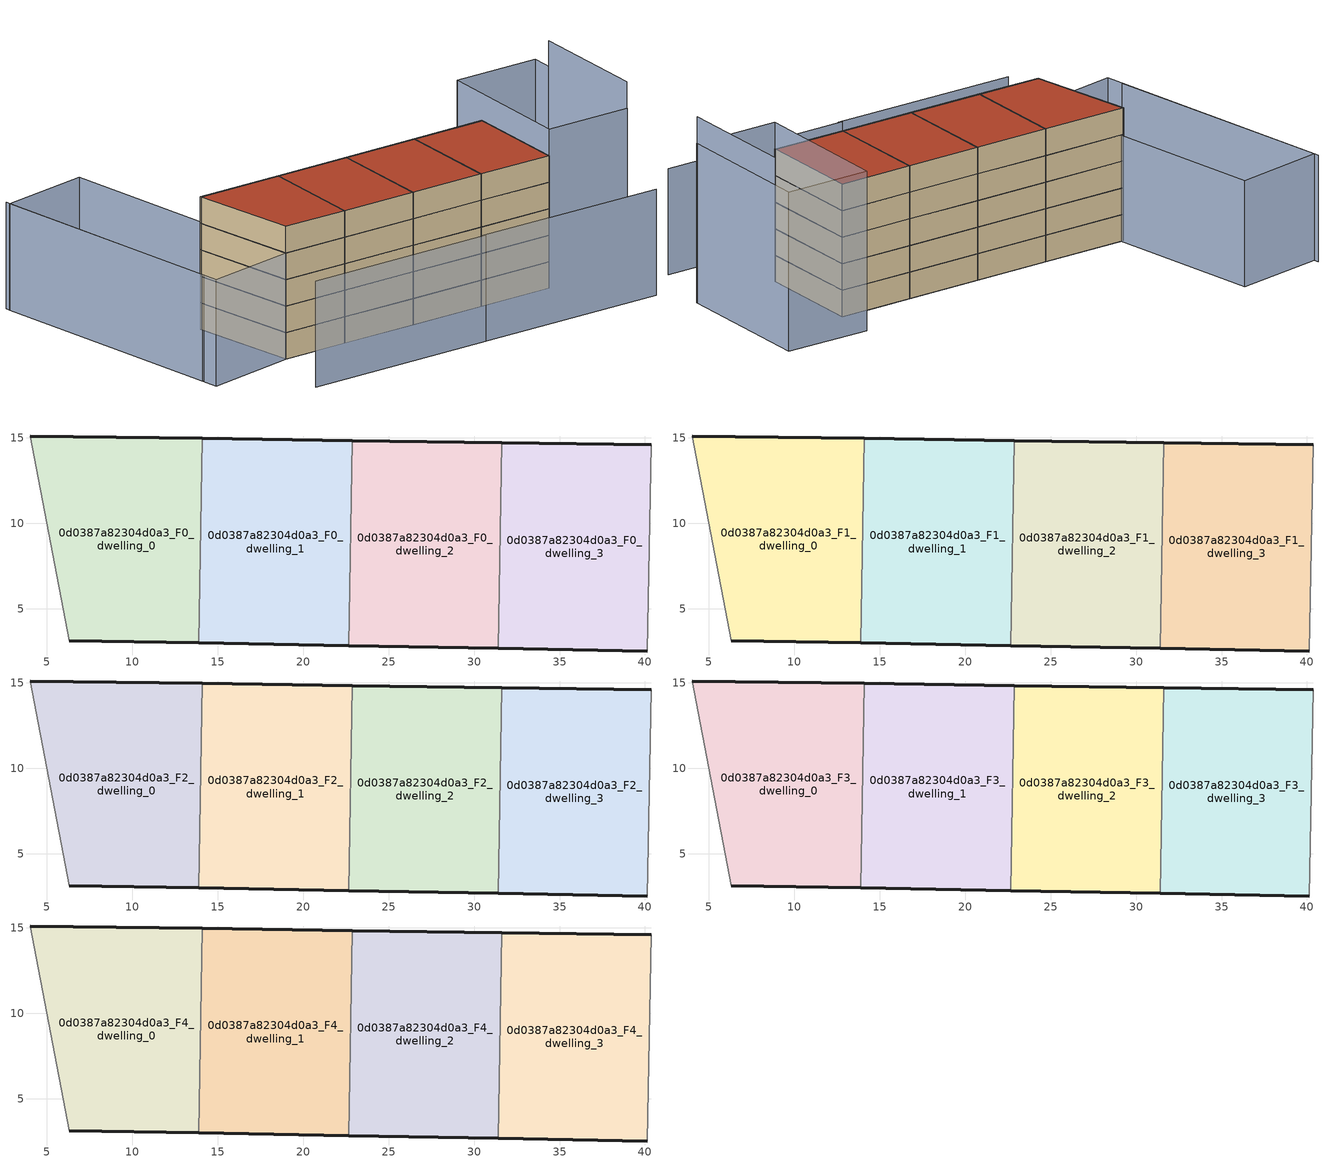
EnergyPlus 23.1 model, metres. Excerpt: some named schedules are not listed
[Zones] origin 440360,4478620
0d0387a82304d0a3_F0_dwelling_0
 floor ground (EU_floor_Construction): 13.89,3 14.09,14.96 4.06,15.1 6.32,3.14 z0
 wall outside (EU_wall_Construction): 13.89,3 6.32,3.14 / 4.06,15.1 14.09,14.96 z0:3
 wall adiabatic (EU_wall_Construction): 6.32,3.14 4.06,15.1 z0:3
 wall to 0d0387a82304d0a3_F0_dwelling_1 (EU_wall_Construction): 14.09,14.96 13.89,3 z0:3
0d0387a82304d0a3_F0_dwelling_1
 floor ground (EU_floor_Construction): 22.66,2.84 22.87,14.83 14.09,14.96 13.89,3 z0
 wall outside (EU_wall_Construction): 14.09,14.96 22.87,14.83 / 22.66,2.84 13.89,3 z0:3
 wall to 0d0387a82304d0a3_F0_dwelling_2 (EU_wall_Construction): 22.87,14.83 22.66,2.84 z0:3
0d0387a82304d0a3_F0_dwelling_2
 floor ground (EU_floor_Construction): 31.42,2.68 31.62,14.71 22.87,14.83 22.66,2.84 z0
 wall outside (EU_wall_Construction): 22.87,14.83 31.62,14.71 / 31.42,2.68 22.66,2.84 z0:3
 wall to 0d0387a82304d0a3_F0_dwelling_3 (EU_wall_Construction): 31.62,14.71 31.42,2.68 z0:3
0d0387a82304d0a3_F0_dwelling_3
 floor ground (EU_floor_Construction): 40.15,2.53 40.35,14.58 31.62,14.71 31.42,2.68 z0
 wall outside (EU_wall_Construction): 31.62,14.71 40.35,14.58 / 40.15,2.53 31.42,2.68 z0:3
 wall adiabatic (EU_wall_Construction): 40.35,14.58 40.15,2.53 z0:3
0d0387a82304d0a3_F1_dwelling_0
 floor to 0d0387a82304d0a3_F0_dwelling_0 (EU_floor_Construction): 13.89,3 14.09,14.96 4.06,15.1 6.32,3.14 z3
 wall outside (EU_wall_Construction): 13.89,3 6.32,3.14 / 4.06,15.1 14.09,14.96 z3:6
 wall adiabatic (EU_wall_Construction): 6.32,3.14 4.06,15.1 z3:6
 wall to 0d0387a82304d0a3_F1_dwelling_1 (EU_wall_Construction): 14.09,14.96 13.89,3 z3:6
0d0387a82304d0a3_F1_dwelling_1
 floor to 0d0387a82304d0a3_F0_dwelling_1 (EU_floor_Construction): 22.66,2.84 22.87,14.83 14.09,14.96 13.89,3 z3
 wall outside (EU_wall_Construction): 14.09,14.96 22.87,14.83 / 22.66,2.84 13.89,3 z3:6
 wall to 0d0387a82304d0a3_F1_dwelling_2 (EU_wall_Construction): 22.87,14.83 22.66,2.84 z3:6
0d0387a82304d0a3_F1_dwelling_2
 floor to 0d0387a82304d0a3_F0_dwelling_2 (EU_floor_Construction): 31.42,2.68 31.62,14.71 22.87,14.83 22.66,2.84 z3
 wall outside (EU_wall_Construction): 22.87,14.83 31.62,14.71 / 31.42,2.68 22.66,2.84 z3:6
 wall to 0d0387a82304d0a3_F1_dwelling_3 (EU_wall_Construction): 31.62,14.71 31.42,2.68 z3:6
0d0387a82304d0a3_F1_dwelling_3
 floor to 0d0387a82304d0a3_F0_dwelling_3 (EU_floor_Construction): 40.15,2.53 40.35,14.58 31.62,14.71 31.42,2.68 z3
 wall outside (EU_wall_Construction): 31.62,14.71 40.35,14.58 / 40.15,2.53 31.42,2.68 z3:6
 wall adiabatic (EU_wall_Construction): 40.35,14.58 40.15,2.53 z3:6
0d0387a82304d0a3_F2_dwelling_0
 floor to 0d0387a82304d0a3_F1_dwelling_0 (EU_floor_Construction): 13.89,3 14.09,14.96 4.06,15.1 6.32,3.14 z6
 wall outside (EU_wall_Construction): 13.89,3 6.32,3.14 / 4.06,15.1 14.09,14.96 z6:9
 wall adiabatic (EU_wall_Construction): 6.32,3.14 4.06,15.1 z6:9
 wall to 0d0387a82304d0a3_F2_dwelling_1 (EU_wall_Construction): 14.09,14.96 13.89,3 z6:9
0d0387a82304d0a3_F2_dwelling_1
 floor to 0d0387a82304d0a3_F1_dwelling_1 (EU_floor_Construction): 22.66,2.84 22.87,14.83 14.09,14.96 13.89,3 z6
 wall outside (EU_wall_Construction): 14.09,14.96 22.87,14.83 / 22.66,2.84 13.89,3 z6:9
 wall to 0d0387a82304d0a3_F2_dwelling_2 (EU_wall_Construction): 22.87,14.83 22.66,2.84 z6:9
0d0387a82304d0a3_F2_dwelling_2
 floor to 0d0387a82304d0a3_F1_dwelling_2 (EU_floor_Construction): 31.42,2.68 31.62,14.71 22.87,14.83 22.66,2.84 z6
 wall outside (EU_wall_Construction): 22.87,14.83 31.62,14.71 / 31.42,2.68 22.66,2.84 z6:9
 wall to 0d0387a82304d0a3_F2_dwelling_3 (EU_wall_Construction): 31.62,14.71 31.42,2.68 z6:9
0d0387a82304d0a3_F2_dwelling_3
 floor to 0d0387a82304d0a3_F1_dwelling_3 (EU_floor_Construction): 40.15,2.53 40.35,14.58 31.62,14.71 31.42,2.68 z6
 wall outside (EU_wall_Construction): 31.62,14.71 40.35,14.58 / 40.15,2.53 31.42,2.68 z6:9
 wall adiabatic (EU_wall_Construction): 40.35,14.58 40.15,2.53 z6:9
0d0387a82304d0a3_F3_dwelling_0
 floor to 0d0387a82304d0a3_F2_dwelling_0 (EU_floor_Construction): 13.89,3 14.09,14.96 4.06,15.1 6.32,3.14 z9
 wall outside (EU_wall_Construction): 13.89,3 6.32,3.14 / 4.06,15.1 14.09,14.96 z9:12
 wall adiabatic (EU_wall_Construction): 6.32,3.14 4.06,15.1 z9:12
 wall to 0d0387a82304d0a3_F3_dwelling_1 (EU_wall_Construction): 14.09,14.96 13.89,3 z9:12
0d0387a82304d0a3_F3_dwelling_1
 floor to 0d0387a82304d0a3_F2_dwelling_1 (EU_floor_Construction): 22.66,2.84 22.87,14.83 14.09,14.96 13.89,3 z9
 wall outside (EU_wall_Construction): 14.09,14.96 22.87,14.83 / 22.66,2.84 13.89,3 z9:12
 wall to 0d0387a82304d0a3_F3_dwelling_2 (EU_wall_Construction): 22.87,14.83 22.66,2.84 z9:12
0d0387a82304d0a3_F3_dwelling_2
 floor to 0d0387a82304d0a3_F2_dwelling_2 (EU_floor_Construction): 31.42,2.68 31.62,14.71 22.87,14.83 22.66,2.84 z9
 wall outside (EU_wall_Construction): 22.87,14.83 31.62,14.71 / 31.42,2.68 22.66,2.84 z9:12
 wall to 0d0387a82304d0a3_F3_dwelling_3 (EU_wall_Construction): 31.62,14.71 31.42,2.68 z9:12
0d0387a82304d0a3_F3_dwelling_3
 floor to 0d0387a82304d0a3_F2_dwelling_3 (EU_floor_Construction): 40.15,2.53 40.35,14.58 31.62,14.71 31.42,2.68 z9
 wall outside (EU_wall_Construction): 31.62,14.71 40.35,14.58 / 40.15,2.53 31.42,2.68 z9:12
 wall adiabatic (EU_wall_Construction): 40.35,14.58 40.15,2.53 z9:12
0d0387a82304d0a3_F4_dwelling_0
 floor to 0d0387a82304d0a3_F3_dwelling_0 (EU_floor_Construction): 13.89,3 14.09,14.96 4.06,15.1 6.32,3.14 z12
 wall outside (EU_wall_Construction): 13.89,3 6.32,3.14 / 4.06,15.1 14.09,14.96 z12:15
 wall adiabatic (EU_wall_Construction): 6.32,3.14 4.06,15.1 z12:15
 wall to 0d0387a82304d0a3_F4_dwelling_1 (EU_wall_Construction): 14.09,14.96 13.89,3 z12:15
 roof outside (EU_roof_Construction): 14.09,14.96 13.89,3 6.32,3.14 4.06,15.1 z15
0d0387a82304d0a3_F4_dwelling_1
 floor to 0d0387a82304d0a3_F3_dwelling_1 (EU_floor_Construction): 22.66,2.84 22.87,14.83 14.09,14.96 13.89,3 z12
 wall outside (EU_wall_Construction): 14.09,14.96 22.87,14.83 / 22.66,2.84 13.89,3 z12:15
 wall to 0d0387a82304d0a3_F4_dwelling_2 (EU_wall_Construction): 22.87,14.83 22.66,2.84 z12:15
 roof outside (EU_roof_Construction): 22.87,14.83 22.66,2.84 13.89,3 14.09,14.96 z15
0d0387a82304d0a3_F4_dwelling_2
 floor to 0d0387a82304d0a3_F3_dwelling_2 (EU_floor_Construction): 31.42,2.68 31.62,14.71 22.87,14.83 22.66,2.84 z12
 wall outside (EU_wall_Construction): 22.87,14.83 31.62,14.71 / 31.42,2.68 22.66,2.84 z12:15
 wall to 0d0387a82304d0a3_F4_dwelling_3 (EU_wall_Construction): 31.62,14.71 31.42,2.68 z12:15
 roof outside (EU_roof_Construction): 31.62,14.71 31.42,2.68 22.66,2.84 22.87,14.83 z15
0d0387a82304d0a3_F4_dwelling_3
 floor to 0d0387a82304d0a3_F3_dwelling_3 (EU_floor_Construction): 40.15,2.53 40.35,14.58 31.62,14.71 31.42,2.68 z12
 wall outside (EU_wall_Construction): 31.62,14.71 40.35,14.58 / 40.15,2.53 31.42,2.68 z12:15
 wall adiabatic (EU_wall_Construction): 40.35,14.58 40.15,2.53 z12:15
 roof outside (EU_roof_Construction): 40.35,14.58 40.15,2.53 31.42,2.68 31.62,14.71 z15
shading: 25.62,-5.27 48,-5.67 / 4.19,-4.99 26.04,-5.34 / -8.81,31.88 -4.25,3.33 / -3.96,1.48 -8.76,31.32 / -8.76,31.32 1.52,32.97 / 1.52,32.97 6.32,3.14 / 6.32,3.14 -3.96,1.48 z0:12; 50.17,2.36 50.37,16.33 z0:21; 40.15,2.52 40.51,19.14 / 40.51,19.14 50.53,18.92 / 50.53,18.92 50.17,2.31 / 50.17,2.31 40.15,2.52 z0:18
[Building]
EU S2 Campaign: North Axis=0; Terrain=City; Solar Distribution=FullExterior
[Site:Location]
Madrid: Latitude=40.5; Longitude=-3.5; Time Zone=1; Elevation=609
[SizingPeriod:WeatherFileDays]
AnnualSizingPeriod: Begin Month=1; Begin Day of Month=1; End Month=12; End Day of Month=31; Day of Week for Start Day=Monday; Use Weather File Daylight Saving Period=No; Use Weather File Rain and Snow Indicators=No
[MATERIAL]
EU_InternalMass_Material: Roughness=MediumRough; Thickness=0.1; Conductivity=1; Density=1800; Specific Heat=900; Thermal Absorptance=0.9; Solar Absorptance=0.7; Visible Absorptance=0.7
[MATERIAL:NOMASS] Roughness=MediumRough; Thermal Absorptance=0.9; Solar Absorptance=0.7; Visible Absorptance=0.7
Name | Thermal Resistance
EU_wall_NoMass; EU_roof_NoMass | 2.16768
EU_floor_NoMass | 1.14339
[CONSTRUCTION]
EU_wall_Construction: EU_wall_NoMass
EU_roof_Construction: EU_roof_NoMass
EU_floor_Construction: EU_floor_NoMass
EU_InternalMass_Construction: EU_InternalMass_Material
[ZONE] Type=1; Multiplier=1; Ceiling Height=autocalculate; Floor Area=autocalculate; Part of Total Floor Area=Yes
Name | Volume
0d0387a82304d0a3_F0_dwelling_0; 0d0387a82304d0a3_F1_dwelling_0; 0d0387a82304d0a3_F2_dwelling_0; 0d0387a82304d0a3_F3_dwelling_0; 0d0387a82304d0a3_F4_dwelling_0 | 315.35
0d0387a82304d0a3_F0_dwelling_1 | 315.323
0d0387a82304d0a3_F1_dwelling_1; 0d0387a82304d0a3_F2_dwelling_1; 0d0387a82304d0a3_F3_dwelling_1; 0d0387a82304d0a3_F4_dwelling_1 | 315.322
0d0387a82304d0a3_F0_dwelling_2; 0d0387a82304d0a3_F1_dwelling_2; 0d0387a82304d0a3_F2_dwelling_2; 0d0387a82304d0a3_F3_dwelling_2; 0d0387a82304d0a3_F4_dwelling_2 | 315.363
0d0387a82304d0a3_F0_dwelling_3; 0d0387a82304d0a3_F1_dwelling_3; 0d0387a82304d0a3_F2_dwelling_3; 0d0387a82304d0a3_F3_dwelling_3; 0d0387a82304d0a3_F4_dwelling_3 | 315.345
[INTERNALMASS] Construction=EU_InternalMass_Construction
Name | Zone or ZoneList | Surface Area
0d0387a82304d0a3_F0_dwelling_0_EU_InternalMass | 0d0387a82304d0a3_F0_dwelling_0 | 105.117
0d0387a82304d0a3_F0_dwelling_1_EU_InternalMass | 0d0387a82304d0a3_F0_dwelling_1 | 105.108
0d0387a82304d0a3_F0_dwelling_2_EU_InternalMass | 0d0387a82304d0a3_F0_dwelling_2 | 105.121
0d0387a82304d0a3_F0_dwelling_3_EU_InternalMass | 0d0387a82304d0a3_F0_dwelling_3 | 105.115
0d0387a82304d0a3_F1_dwelling_0_EU_InternalMass | 0d0387a82304d0a3_F1_dwelling_0 | 105.117
0d0387a82304d0a3_F1_dwelling_1_EU_InternalMass | 0d0387a82304d0a3_F1_dwelling_1 | 105.108
0d0387a82304d0a3_F1_dwelling_2_EU_InternalMass | 0d0387a82304d0a3_F1_dwelling_2 | 105.121
0d0387a82304d0a3_F1_dwelling_3_EU_InternalMass | 0d0387a82304d0a3_F1_dwelling_3 | 105.115
0d0387a82304d0a3_F2_dwelling_0_EU_InternalMass | 0d0387a82304d0a3_F2_dwelling_0 | 105.117
0d0387a82304d0a3_F2_dwelling_1_EU_InternalMass | 0d0387a82304d0a3_F2_dwelling_1 | 105.108
0d0387a82304d0a3_F2_dwelling_2_EU_InternalMass | 0d0387a82304d0a3_F2_dwelling_2 | 105.121
0d0387a82304d0a3_F2_dwelling_3_EU_InternalMass | 0d0387a82304d0a3_F2_dwelling_3 | 105.115
0d0387a82304d0a3_F3_dwelling_0_EU_InternalMass | 0d0387a82304d0a3_F3_dwelling_0 | 105.117
0d0387a82304d0a3_F3_dwelling_1_EU_InternalMass | 0d0387a82304d0a3_F3_dwelling_1 | 105.108
0d0387a82304d0a3_F3_dwelling_2_EU_InternalMass | 0d0387a82304d0a3_F3_dwelling_2 | 105.121
0d0387a82304d0a3_F3_dwelling_3_EU_InternalMass | 0d0387a82304d0a3_F3_dwelling_3 | 105.115
0d0387a82304d0a3_F4_dwelling_0_EU_InternalMass | 0d0387a82304d0a3_F4_dwelling_0 | 105.117
0d0387a82304d0a3_F4_dwelling_1_EU_InternalMass | 0d0387a82304d0a3_F4_dwelling_1 | 105.108
0d0387a82304d0a3_F4_dwelling_2_EU_InternalMass | 0d0387a82304d0a3_F4_dwelling_2 | 105.121
0d0387a82304d0a3_F4_dwelling_3_EU_InternalMass | 0d0387a82304d0a3_F4_dwelling_3 | 105.115
[OTHEREQUIPMENT] Fuel Type=Electricity; Design Level Calculation Method=Watts/Area; Power per Zone Floor Area=1; Fraction Latent=0; Fraction Radiant=0; Fraction Lost=0; Carbon Dioxide Generation Rate=0; EndUse Subcategory=EU_Step8_InternalGains
Name | Zone or ZoneList or Space or SpaceList | Schedule
EU_Step8_InternalGain_0d0387a82304d0a3_F0_dwelling_0_f000 | 0d0387a82304d0a3_F0_dwelling_0 | EU_Step8_GainSchedule_0d0387a82304d0a3_F0_dwelling_0_f000
EU_Step8_InternalGain_0d0387a82304d0a3_F0_dwelling_1_f000 | 0d0387a82304d0a3_F0_dwelling_1 | EU_Step8_GainSchedule_0d0387a82304d0a3_F0_dwelling_1_f000
EU_Step8_InternalGain_0d0387a82304d0a3_F0_dwelling_2_f000 | 0d0387a82304d0a3_F0_dwelling_2 | EU_Step8_GainSchedule_0d0387a82304d0a3_F0_dwelling_2_f000
EU_Step8_InternalGain_0d0387a82304d0a3_F0_dwelling_3_f000 | 0d0387a82304d0a3_F0_dwelling_3 | EU_Step8_GainSchedule_0d0387a82304d0a3_F0_dwelling_3_f000
EU_Step8_InternalGain_0d0387a82304d0a3_F1_dwelling_0_f000 | 0d0387a82304d0a3_F1_dwelling_0 | EU_Step8_GainSchedule_0d0387a82304d0a3_F1_dwelling_0_f000
EU_Step8_InternalGain_0d0387a82304d0a3_F1_dwelling_1_f000 | 0d0387a82304d0a3_F1_dwelling_1 | EU_Step8_GainSchedule_0d0387a82304d0a3_F1_dwelling_1_f000
EU_Step8_InternalGain_0d0387a82304d0a3_F1_dwelling_2_f000 | 0d0387a82304d0a3_F1_dwelling_2 | EU_Step8_GainSchedule_0d0387a82304d0a3_F1_dwelling_2_f000
EU_Step8_InternalGain_0d0387a82304d0a3_F1_dwelling_3_f000 | 0d0387a82304d0a3_F1_dwelling_3 | EU_Step8_GainSchedule_0d0387a82304d0a3_F1_dwelling_3_f000
EU_Step8_InternalGain_0d0387a82304d0a3_F2_dwelling_0_f000 | 0d0387a82304d0a3_F2_dwelling_0 | EU_Step8_GainSchedule_0d0387a82304d0a3_F2_dwelling_0_f000
EU_Step8_InternalGain_0d0387a82304d0a3_F2_dwelling_1_f000 | 0d0387a82304d0a3_F2_dwelling_1 | EU_Step8_GainSchedule_0d0387a82304d0a3_F2_dwelling_1_f000
EU_Step8_InternalGain_0d0387a82304d0a3_F2_dwelling_2_f000 | 0d0387a82304d0a3_F2_dwelling_2 | EU_Step8_GainSchedule_0d0387a82304d0a3_F2_dwelling_2_f000
EU_Step8_InternalGain_0d0387a82304d0a3_F2_dwelling_3_f000 | 0d0387a82304d0a3_F2_dwelling_3 | EU_Step8_GainSchedule_0d0387a82304d0a3_F2_dwelling_3_f000
EU_Step8_InternalGain_0d0387a82304d0a3_F3_dwelling_0_f000 | 0d0387a82304d0a3_F3_dwelling_0 | EU_Step8_GainSchedule_0d0387a82304d0a3_F3_dwelling_0_f000
EU_Step8_InternalGain_0d0387a82304d0a3_F3_dwelling_1_f000 | 0d0387a82304d0a3_F3_dwelling_1 | EU_Step8_GainSchedule_0d0387a82304d0a3_F3_dwelling_1_f000
EU_Step8_InternalGain_0d0387a82304d0a3_F3_dwelling_2_f000 | 0d0387a82304d0a3_F3_dwelling_2 | EU_Step8_GainSchedule_0d0387a82304d0a3_F3_dwelling_2_f000
EU_Step8_InternalGain_0d0387a82304d0a3_F3_dwelling_3_f000 | 0d0387a82304d0a3_F3_dwelling_3 | EU_Step8_GainSchedule_0d0387a82304d0a3_F3_dwelling_3_f000
EU_Step8_InternalGain_0d0387a82304d0a3_F4_dwelling_0_f000 | 0d0387a82304d0a3_F4_dwelling_0 | EU_Step8_GainSchedule_0d0387a82304d0a3_F4_dwelling_0_f000
EU_Step8_InternalGain_0d0387a82304d0a3_F4_dwelling_1_f000 | 0d0387a82304d0a3_F4_dwelling_1 | EU_Step8_GainSchedule_0d0387a82304d0a3_F4_dwelling_1_f000
EU_Step8_InternalGain_0d0387a82304d0a3_F4_dwelling_2_f000 | 0d0387a82304d0a3_F4_dwelling_2 | EU_Step8_GainSchedule_0d0387a82304d0a3_F4_dwelling_2_f000
EU_Step8_InternalGain_0d0387a82304d0a3_F4_dwelling_3_f000 | 0d0387a82304d0a3_F4_dwelling_3 | EU_Step8_GainSchedule_0d0387a82304d0a3_F4_dwelling_3_f000
[ZONEVENTILATION:DESIGNFLOWRATE] Schedule=EU_AlwaysOn; Design Flow Rate Calculation Method=AirChanges/Hour; Air Changes per Hour=0.480546; Ventilation Type=Natural; Fan Pressure Rise=0; Fan Total Efficiency=1; Constant Term Coefficient=1; Temperature Term Coefficient=0; Velocity Term Coefficient=0; Velocity Squared Term Coefficient=0; Minimum Indoor Temperature=-100; Maximum Indoor Temperature=100; Delta Temperature=-100; Minimum Outdoor Temperature=-100; Maximum Outdoor Temperature=100; Maximum Wind Speed=40
Name | Zone or ZoneList or Space or SpaceList
EU_ConstantAir_0d0387a82304d0a3_F0_dwelling_0 | 0d0387a82304d0a3_F0_dwelling_0
EU_ConstantAir_0d0387a82304d0a3_F0_dwelling_1 | 0d0387a82304d0a3_F0_dwelling_1
EU_ConstantAir_0d0387a82304d0a3_F0_dwelling_2 | 0d0387a82304d0a3_F0_dwelling_2
EU_ConstantAir_0d0387a82304d0a3_F0_dwelling_3 | 0d0387a82304d0a3_F0_dwelling_3
EU_ConstantAir_0d0387a82304d0a3_F1_dwelling_0 | 0d0387a82304d0a3_F1_dwelling_0
EU_ConstantAir_0d0387a82304d0a3_F1_dwelling_1 | 0d0387a82304d0a3_F1_dwelling_1
EU_ConstantAir_0d0387a82304d0a3_F1_dwelling_2 | 0d0387a82304d0a3_F1_dwelling_2
EU_ConstantAir_0d0387a82304d0a3_F1_dwelling_3 | 0d0387a82304d0a3_F1_dwelling_3
EU_ConstantAir_0d0387a82304d0a3_F2_dwelling_0 | 0d0387a82304d0a3_F2_dwelling_0
EU_ConstantAir_0d0387a82304d0a3_F2_dwelling_1 | 0d0387a82304d0a3_F2_dwelling_1
EU_ConstantAir_0d0387a82304d0a3_F2_dwelling_2 | 0d0387a82304d0a3_F2_dwelling_2
EU_ConstantAir_0d0387a82304d0a3_F2_dwelling_3 | 0d0387a82304d0a3_F2_dwelling_3
EU_ConstantAir_0d0387a82304d0a3_F3_dwelling_0 | 0d0387a82304d0a3_F3_dwelling_0
EU_ConstantAir_0d0387a82304d0a3_F3_dwelling_1 | 0d0387a82304d0a3_F3_dwelling_1
EU_ConstantAir_0d0387a82304d0a3_F3_dwelling_2 | 0d0387a82304d0a3_F3_dwelling_2
EU_ConstantAir_0d0387a82304d0a3_F3_dwelling_3 | 0d0387a82304d0a3_F3_dwelling_3
EU_ConstantAir_0d0387a82304d0a3_F4_dwelling_0 | 0d0387a82304d0a3_F4_dwelling_0
EU_ConstantAir_0d0387a82304d0a3_F4_dwelling_1 | 0d0387a82304d0a3_F4_dwelling_1
EU_ConstantAir_0d0387a82304d0a3_F4_dwelling_2 | 0d0387a82304d0a3_F4_dwelling_2
EU_ConstantAir_0d0387a82304d0a3_F4_dwelling_3 | 0d0387a82304d0a3_F4_dwelling_3
[HVACTEMPLATE:THERMOSTAT] Constant Heating Setpoint=20; Constant Cooling Setpoint=50
EU_HeatOnly_0d0387a82304d0a3_F0_dwelling_0; EU_HeatOnly_0d0387a82304d0a3_F0_dwelling_1; EU_HeatOnly_0d0387a82304d0a3_F0_dwelling_2; EU_HeatOnly_0d0387a82304d0a3_F0_dwelling_3; EU_HeatOnly_0d0387a82304d0a3_F1_dwelling_0; EU_HeatOnly_0d0387a82304d0a3_F1_dwelling_1; EU_HeatOnly_0d0387a82304d0a3_F1_dwelling_2; EU_HeatOnly_0d0387a82304d0a3_F1_dwelling_3
